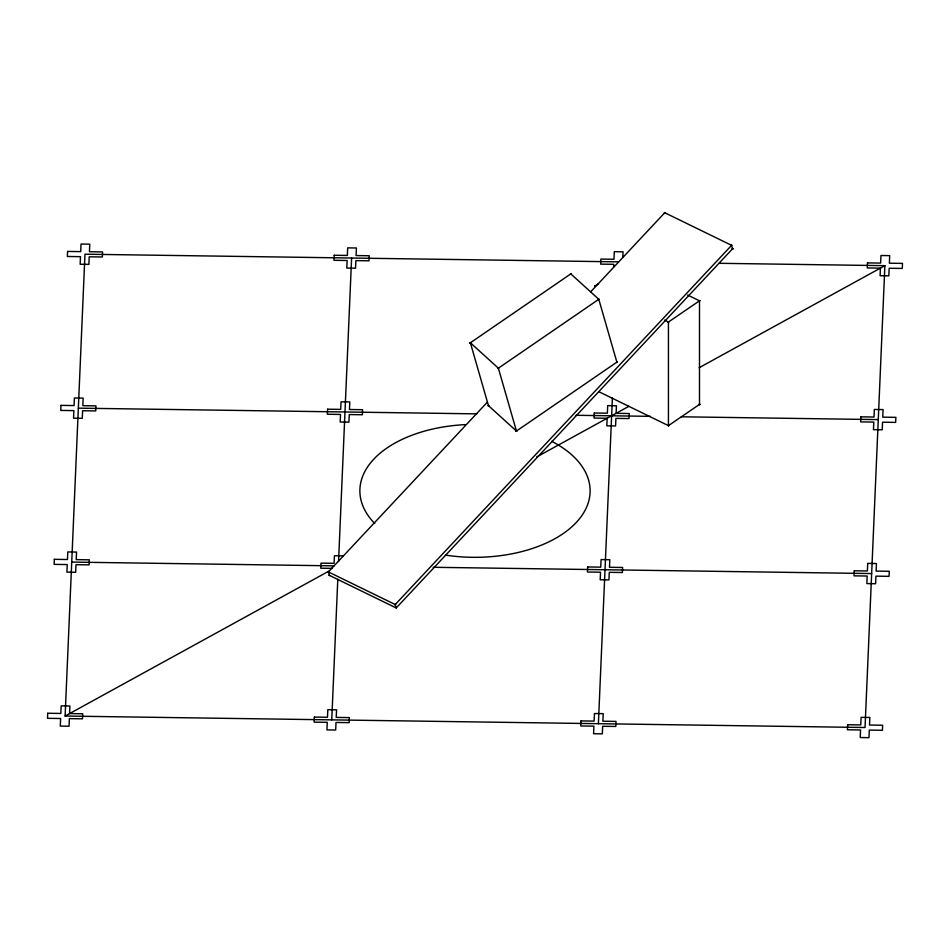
<?xml version="1.0" encoding="UTF-8"?>
<svg xmlns="http://www.w3.org/2000/svg" width="950" height="950" viewBox="0 0 950 950"><rect width="100%" height="100%" fill="white"/><g stroke="black" fill="none" stroke-linecap="round" stroke-linejoin="round"><path stroke-width="1.43" d="M470.024 342.95L470.808 342.76M498.287 367.887L498.37 368.529L498.453 367.84M598.441 299.464L599.224 299.274M327.964 571.936L328.819 571.912M395.663 604.521L394.927 604.806L395.259 604.176M594.558 286.009L595.187 285.95M664.822 213.049L665.178 212.717M668.456 322.406L668.456 321.658L668.503 322.418M668.717 425.826L668.099 425.481L668.788 425.493M699.711 300.889L699.853 300.663M699.509 404.154L699.473 404.783L699.853 404.261M731.31 245.575L732.023 245.314M732.901 248.888L732.284 249.042L733.008 248.746M699.176 404.237L699.829 404.593M718.984 263.293L884.889 265.668L865.034 727.51L65.111 716.039L84.966 254.208L618.248 261.856M331.752 719.863L337.796 579.239M338.556 561.474L351.607 258.032M613.664 266.843L613.771 264.314L600.649 264.124L600.863 259.077L613.985 259.267L614.318 251.691L623.057 251.809L622.844 256.856M598.393 723.686L612.394 398.038M595.175 286.081L594.7 285.938M488.585 405.258L488.11 405.887L488.775 405.389M616.764 361.879L616.823 362.496L617.251 361.95M328.949 575.391L329.697 575.486M469.953 342.808L470.749 342.558L470.262 343.152M516.016 431.074L516.871 431.027M570.487 273.873L570.962 273.553M664.323 212.752L665.131 212.539M732.153 248.793L732.961 248.567M328.082 571.841L328.629 571.639M731.476 245.041L731.274 245.219M516.313 430.801L516.349 431.407L516.586 430.671M731.916 246.477L732.581 248.769L396.221 607.964L329.377 575.367L328.391 571.936L487.445 402.076M590.793 291.721L664.751 212.729L731.595 245.338L395.236 604.544L396.221 607.964M470.381 342.784L570.796 273.885L598.797 299.298L616.871 362.152L516.444 431.051L488.442 405.638L470.381 342.784L498.382 368.196L516.444 431.051M498.382 368.196L598.797 299.298M594.902 286.164L598.488 283.717M598.844 391.697L668.432 425.636L668.432 322.038L699.497 300.806L687.681 295.046M668.432 425.636L699.497 404.415L699.497 300.806M65.111 716.039L328.843 571.152M536.714 456.95L628.959 406.279M699.105 367.733L884.889 265.668M78.339 408.156L476.829 413.867M576.08 415.281L650.144 416.349M681.257 416.789L878.275 419.615M343.176 555.881L334.424 555.75L334.103 563.326L320.981 563.148L320.767 568.195L332.429 568.361M71.725 562.091L333.925 565.856M433.176 567.281L871.661 573.562M664.501 320.114L668.432 322.038M328.391 571.936L395.236 604.544M699.77 300.604L699.164 300.699M551.701 441.299A115.116 66.464 0 0 1 576.317 522.417A115.116 66.464 0 0 1 445.372 555.085M374.704 523.486A115.116 66.464 0 0 1 465.251 424.626M47.714 713.26L47.5 718.319L60.622 718.509L60.301 726.085L69.041 726.204L69.374 718.627L82.496 718.818L82.709 713.771L69.588 713.581L69.908 706.004L61.168 705.874L60.836 713.45L47.714 713.26M54.34 559.324L54.114 564.371L67.236 564.561L66.916 572.138L75.668 572.256L75.988 564.68L89.11 564.87L89.324 559.823L76.202 559.633L76.534 552.057L67.782 551.938L67.462 559.514L54.34 559.324M60.954 405.377L60.741 410.424L73.862 410.614L73.542 418.19L82.282 418.321L82.614 410.744L95.736 410.923L95.95 405.876L82.828 405.686L83.149 398.109L74.409 397.991L74.076 405.567L60.954 405.377M67.581 251.429L67.355 256.476L80.477 256.666L80.156 264.243L88.908 264.373L89.229 256.797L102.351 256.987L102.564 251.928L89.442 251.738L89.775 244.162L81.023 244.043L80.702 251.619L67.581 251.429M314.355 717.084L314.141 722.143L327.263 722.332L326.942 729.897L335.683 730.028L336.015 722.451L349.137 722.641L349.351 717.594L336.229 717.404L336.561 709.828L327.809 709.697L327.489 717.274L314.355 717.084M327.596 409.201L327.382 414.247L340.504 414.438L340.183 422.014L348.923 422.133L349.256 414.556L362.378 414.746L362.591 409.699L349.469 409.509L349.802 401.933L341.05 401.814L340.718 409.391L327.596 409.201M334.222 255.253L334.008 260.3L347.13 260.49L346.798 268.066L355.549 268.197L355.87 260.621L368.992 260.799L369.218 255.752L356.096 255.562L356.416 247.986L347.664 247.867L347.344 255.443L334.222 255.253M581.008 720.908L580.783 725.966L593.904 726.144L593.584 733.721L602.336 733.851L602.656 726.275L615.778 726.465L615.992 721.406L602.87 721.228L603.202 713.652L594.451 713.521L594.13 721.097L581.008 720.908M587.622 566.96L587.409 572.019L600.531 572.209L600.198 579.785L608.95 579.904L609.283 572.327L622.404 572.518L622.618 567.471L609.496 567.281L609.817 559.704L601.077 559.574L600.744 567.15L587.622 566.96M594.249 413.024L594.023 418.071L607.145 418.261L606.824 425.838L615.576 425.956L615.897 418.38L629.019 418.57L629.232 413.523L616.111 413.333L616.443 405.757L607.691 405.626L607.371 413.202L594.249 413.024M847.649 724.731L847.436 729.778L860.557 729.968L860.225 737.544L868.977 737.675L869.297 730.099L882.419 730.289L882.645 725.23L869.523 725.04L869.844 717.464L861.092 717.345L860.771 724.921L847.649 724.731M854.264 570.784L854.05 575.842L867.172 576.021L866.851 583.597L875.591 583.727L875.924 576.151L889.046 576.341L889.259 571.283L876.137 571.104L876.458 563.528L867.718 563.398L867.386 570.974L854.264 570.784M860.89 416.836L860.676 421.895L873.798 422.085L873.466 429.661L882.217 429.78L882.538 422.204L895.66 422.394L895.886 417.347L882.764 417.157L883.084 409.581L874.332 409.45L874.012 417.026L860.89 416.836M867.504 262.901L867.291 267.947L880.413 268.137L880.092 275.714L888.832 275.832L889.164 268.256L902.286 268.446L902.5 263.399L889.378 263.209L889.699 255.633L880.959 255.502L880.626 263.079L867.504 262.901"/></g></svg>
